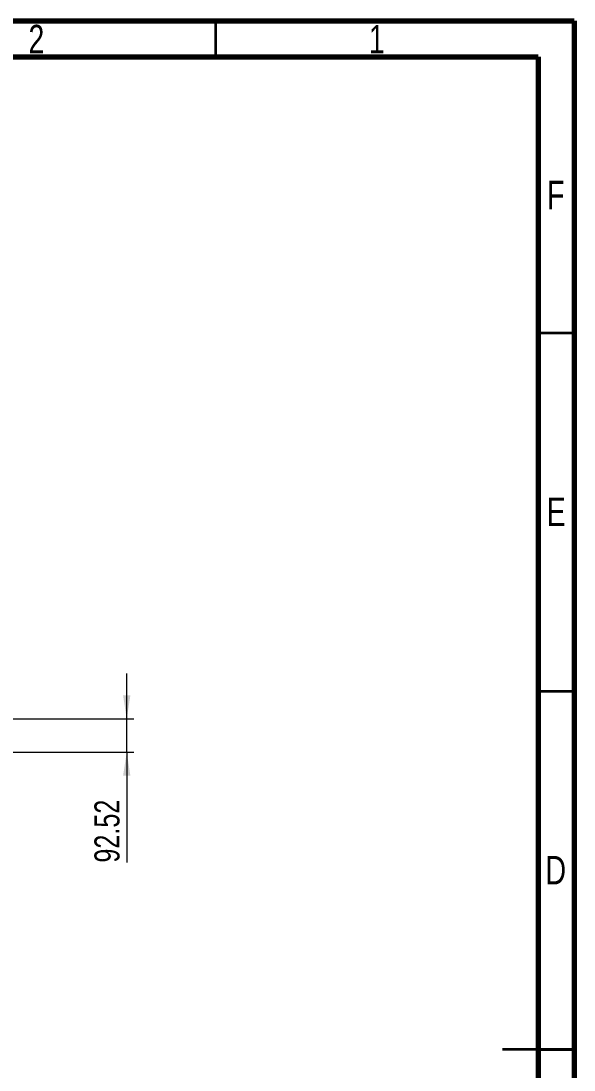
# Model space of a CAD drawing. Header units: millimetres. Extents: x 0 to 415, y 0 to 292.
# Drawn here: x 337.8 to 415, y 145.6 to 292 of the extents above; entities that cross this region are included whole.
import ezdxf

# ---------------------------------------------------------------- set-up
doc = ezdxf.new("R2010")
doc.units = ezdxf.units.MM
doc.styles.add('SLDTEXTSTYLE0', font='TXT', dxfattribs={"width": 0.75})
doc.dimstyles.new('SLDDIMSTYLE1', dxfattribs={"dimtxt": 3.5, "dimasz": 3.302, "dimexe": 0, "dimexo": 0.0625, "dimgap": 0.875, "dimtad": 1, "dimlfac": 20, "dimrnd": 1e-09, "dimzin": 12, "dimdsep": 46, "dimtxsty": 'SLDTEXTSTYLE0', "dimsah": 1, "dimcen": 0.09, "dimadec": 0, "dimazin": 3, "dimtfac": 1, "dimtmove": 0, "dimatfit": 0, "dimfxl": 1, "dimfrac": 2, "dimtolj": 1, "dimtzin": 12, "dimarcsym": 0})

# ---------------------------------------------------------------- blocks, each defined once
blk = doc.blocks.new('_D_6')
at = {"color": 7, "linetype": 'Continuous', "lineweight": 0}
for p, q in [((352.57, 194.61), (352.57, 200.96)), ((214.52, 194.61), (353.57, 194.61)), ((352.57, 189.98), (352.57, 194.61)), ((335.97, 189.98), (353.57, 189.98)), ((352.57, 189.98), (352.57, 174.57))]:
    blk.add_line(p, q, dxfattribs=at)
at = {"color": 7, "linetype": 'Continuous', "lineweight": 18}
for points in [[(352.57, 194.61), (353.08, 197.91), (352.06, 197.91)], [(352.57, 189.98), (352.06, 186.68), (353.08, 186.68)]]:
    blk.add_solid(points, dxfattribs=at)
at = {"color": 7, "linetype": 'Continuous', "lineweight": 18, "insert": (348.06, 174.57), "char_height": 3.5, "attachment_point": 1, "rotation": 90, "style": 'SLDTEXTSTYLE0'}
blk.add_mtext('92.52', dxfattribs=at)

msp = doc.modelspace()

# ---------------------------------------------------------------- linework, layer by layer
at = {"color": 7, "linetype": 'Continuous', "lineweight": 70}
for p, q in [((15, 292), (415, 292)), ((415, 292), (415, 5)), ((20, 287), (410, 287)), ((410, 287), (410, 10))]:
    msp.add_line(p, q, dxfattribs=at)
at = {"color": 7, "linetype": 'Continuous', "lineweight": 35}
for p, q in [((365, 287), (365, 292)), ((410, 248.5), (415, 248.5)), ((410, 198.5), (415, 198.5)), ((415, 148.5), (405, 148.5)), ((410, 148.5), (415, 148.5))]:
    msp.add_line(p, q, dxfattribs=at)

# ---------------------------------------------------------------- texts
at = {"color": 7, "linetype": 'Continuous', "lineweight": 0, "char_height": 3.96875, "attachment_point": 2, "style": 'SLDTEXTSTYLE0'}
for s, insert in [('2', (339.96004, 291.4595)), ('1', (387.46004, 291.4595)), ('F', (412.45774, 269.7095)), ('E', (412.50781, 225.50022)), ('D', (412.45269, 175.50022))]:
    msp.add_mtext(s, dxfattribs=dict(at, insert=insert))

# ---------------------------------------------------------------- dimensions: what is measured, and where the dimension line sits
at = {"color": 7, "linetype": 'Continuous', "lineweight": 18}
dim = msp.add_linear_dim(base=(352.56714, 194.60896), p1=(334.96555, 189.983), p2=(213.51585, 194.60896), angle=90, dimstyle='SLDDIMSTYLE1', dxfattribs=at)
dim.commit()
dim.dimension.update_dxf_attribs({"geometry": '_D_6', "text_midpoint": (352.56714, 180.38816), "dimtype": 160})

doc.saveas('drawing.dxf')
